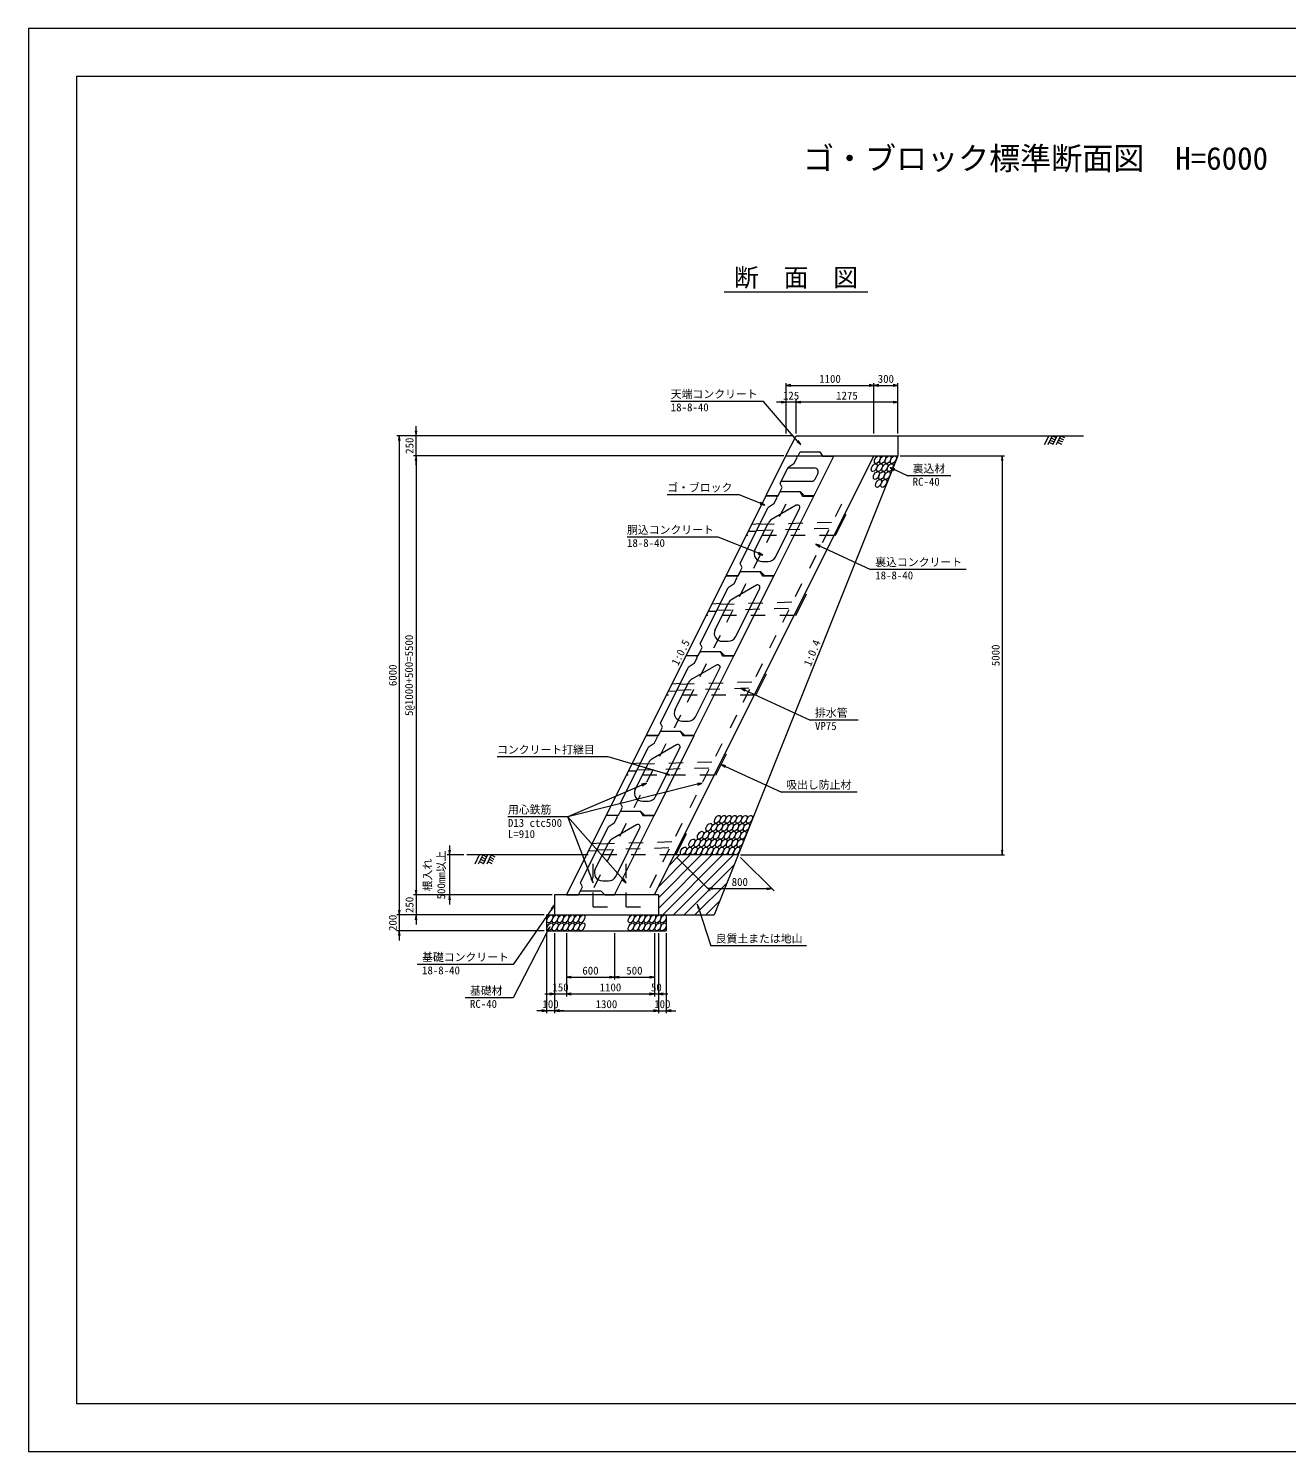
# Model space of a CAD drawing. Units: millimetres at full size, sheet at 1:30. Extents: x 0 to 25230, y 0 to 17820.
# Drawn here: x 0 to 15759, y 0 to 17820 of the extents above; entities that cross this region are included whole.
import ezdxf
from ezdxf.enums import TextEntityAlignment as Align

# ---------------------------------------------------------------- set-up
doc = ezdxf.new("R2010")
doc.units = ezdxf.units.MM
doc.header["$LTSCALE"] = 30
doc.linetypes.add('DASHED_SPACED', pattern=[12, 6, -6])
for name, color, linetype, lineweight in [('0_2', 7, 'Continuous', 13), ('D-STR-DIM', 7, 'Continuous', 13), ('D-STR-STRn', 1, 'Continuous', 13), ('D-STR-TXT', 7, 'Continuous', 13), ('D-TTL', 2, 'Continuous', 13), ('D-TTL-TXT', 7, 'Continuous', 13)]:
    doc.layers.add(name, color=color, linetype=linetype, lineweight=lineweight)
doc.styles.add('ＭＳ ゴシック', font='')
doc.styles.get('ＭＳ ゴシック').set_extended_font_data('MS Gothic')

# ---------------------------------------------------------------- blocks, each defined once
blk = doc.blocks.new('open_arrow')
at = {"color": 0, "linetype": 'Continuous', "lineweight": -2}
blk.add_lwpolyline([(7.5, 1.25), (0, 0), (7.5, -1.25)], dxfattribs=at)

msp = doc.modelspace()

# ---------------------------------------------------------------- hatches: boundary and pattern name
at = {"layer": 'D-STR-STRn'}
h = msp.add_hatch(dxfattribs=at)
h.set_pattern_fill('USER', color=2, style=0, pattern_type=2)
h.set_pattern_definition([(45, (-1200, 0), (-67.3519, 67.3519), [])])
h.paths.add_polyline_path([(8590, 6720), (8890, 7470), (8090, 7470), (7840, 6970), (7890, 6970), (7890, 6720)])

# ---------------------------------------------------------------- linework, layer by layer
at = {"layer": '0_2'}
for points in [[(7740, 8370), (7684.88, 8346.29), (6755.92, 7946.72)], [(8440, 8370), (8381.81, 8355.37), (6755.92, 7946.72)]]:
    msp.add_lwpolyline(points, dxfattribs=at)
at = {"layer": 'D-STR-DIM'}
for p, q in [((9490, 12750), (9490, 13380)), ((10590, 12750), (10590, 13380)), ((10590, 12750), (10590, 13380)), ((10890, 12750), (10890, 13380)), ((9490, 13350), (10590, 13350)), ((10590, 13350), (10890, 13350)), ((9735, 13140), (9370, 13140)), ((9490, 12750), (9490, 13170)), ((9615, 12750), (9615, 13170)), ((9615, 12750), (9615, 13170)), ((10890, 13140), (9615, 13140)), ((10890, 12750), (10890, 13170)), ((4855, 12350), (4855, 12840)), ((9585, 12720), (4615, 12720)), ((4645, 12720), (4645, 6720)), ((9585, 12720), (4825, 12720)), ((9460, 12470), (4825, 12470)), ((9460, 12470), (4825, 12470)), ((4855, 12470), (4855, 6970)), ((10920, 12470), (12226.79, 12470)), ((12196.79, 12470), (12196.79, 7470)), ((5275, 7590), (5275, 6850)), ((5455, 7470), (5245, 7470)), ((8120, 7440), (8540, 7020)), ((8920, 7470), (12226.79, 7470)), ((8920, 7440), (9340, 7020)), ((6560, 6970), (4825, 6970)), ((6560, 6970), (4825, 6970)), ((4855, 7090), (4855, 6600)), ((6560, 6970), (5245, 6970)), ((8570, 7060), (8510, 7050)), ((8570, 7040), (8510, 7050)), ((8510, 7050), (8570, 7050)), ((8570, 7050), (9250, 7050)), ((9250, 7060), (9310, 7050)), ((9250, 7040), (9310, 7050)), ((9310, 7050), (9250, 7050)), ((4645, 6840), (4645, 6400)), ((6460, 6720), (4615, 6720)), ((6460, 6720), (4615, 6720)), ((6460, 6720), (4825, 6720)), ((6460, 6520), (4615, 6520)), ((6490, 6490), (6490, 5490)), ((6590, 6490), (6590, 5490)), ((6590, 6490), (6590, 5490)), ((6590, 6490), (6590, 5700)), ((6740, 6490), (6740, 5700)), ((6740, 6490), (6740, 5700)), ((6740, 6490), (6740, 5910)), ((7340, 6490), (7340, 5910)), ((7340, 6490), (7340, 5910)), ((7840, 6490), (7840, 5700)), ((7840, 6490), (7840, 5700)), ((7840, 6490), (7840, 5910)), ((7890, 6490), (7890, 5490)), ((7890, 6490), (7890, 5490)), ((7890, 6490), (7890, 5700)), ((7990, 6490), (7990, 5490)), ((6740, 5940), (7340, 5940)), ((7340, 5940), (7840, 5940)), ((6470, 5730), (6860, 5730)), ((6740, 5730), (7840, 5730)), ((7720, 5730), (8010, 5730)), ((6710, 5520), (6370, 5520)), ((6590, 5520), (7890, 5520)), ((7770, 5520), (8110, 5520))]:
    msp.add_line(p, q, dxfattribs=at)
at = {"layer": 'D-STR-STRn'}
for p, q in [((9488.5, 12467), (9615, 12720)), ((9615, 12720), (13215, 12720)), ((9615, 12720), (10015, 12720)), ((10890, 12720), (10890, 12470.13)), ((12779.17, 12720), (12724.09, 12604.79)), ((12824.17, 12720), (12769.09, 12604.79)), ((12798.29, 12665.87), (12847.13, 12642.52)), ((12811.23, 12692.93), (12860.07, 12669.59)), ((12824.17, 12720), (12873.01, 12696.65)), ((12884.17, 12720), (12829.09, 12604.79)), ((12929.17, 12720), (12874.09, 12604.79)), ((12903.29, 12665.87), (12952.13, 12642.52)), ((12916.23, 12692.93), (12965.07, 12669.59)), ((12929.17, 12720), (12978.01, 12696.65)), ((9640.5, 12467), (9667, 12520)), ((9667, 12520), (9913, 12520)), ((9913, 12520), (9945, 12465)), ((12785.35, 12638.8), (12834.19, 12615.45)), ((12890.35, 12638.8), (12939.19, 12615.45)), ((7840, 6970), (10590, 12470)), ((10890, 12470), (8890, 7470)), ((9240, 11970), (9488.5, 12467)), ((9415, 12120), (9513.5, 12317)), ((9488.5, 12467), (9640.5, 12467)), ((9490, 12470), (10590, 12470)), ((9588.5, 12367), (9513.5, 12317)), ((9513.5, 12317), (9843.16, 12317)), ((9588.5, 12367), (9629, 12448)), ((9629, 12448), (9619.5, 12467)), ((9840, 11970), (10087.5, 12465)), ((9945, 12465), (10087.5, 12465)), ((10087.5, 12465), (10090, 12470)), ((10590, 12470), (10890, 12470)), ((9440, 12070), (9415, 12120)), ((9430, 12150), (9809.66, 12150)), ((9854.38, 12177.64), (9887.88, 12244.64)), ((8740, 10970), (9238.5, 11967)), ((9238.5, 11967), (9390.5, 11967)), ((9240, 11970), (9390, 11970)), ((9338.5, 11867), (9379, 11948)), ((9340, 10970), (9837.5, 11965)), ((9379, 11948), (9369.5, 11967)), ((9390, 11970), (9440, 12070)), ((9390.5, 11967), (9417, 12020)), ((9415, 12020), (9668, 12020)), ((9417, 12020), (9663, 12020)), ((9663, 12020), (9695, 11965)), ((9668, 12020), (9718, 11970)), ((9695, 11965), (9837.5, 11965)), ((9718, 11970), (9840, 11970)), ((8915, 11120), (9263.5, 11817)), ((9338.5, 11867), (9263.5, 11817)), ((9617.75, 11848.55), (9308.51, 11670.02)), ((9355.64, 11201.28), (9659.58, 11809.16)), ((9100.36, 11290.72), (9269.07, 11628.14)), ((8890, 10970), (8940, 11070)), ((8940, 11070), (8915, 11120)), ((9189.8, 11146), (9266.2, 11146)), ((8240, 9970), (8738.5, 10967)), ((8738.5, 10967), (8890.5, 10967)), ((8740, 10970), (8890, 10970)), ((8838.5, 10867), (8879, 10948)), ((8840, 9970), (9337.5, 10965)), ((8879, 10948), (8869.5, 10967)), ((8890.5, 10967), (8917, 11020)), ((8915, 11020), (9168, 11020)), ((8917, 11020), (9163, 11020)), ((9163, 11020), (9195, 10965)), ((9168, 11020), (9218, 10970)), ((9195, 10965), (9337.5, 10965)), ((9218, 10970), (9340, 10970)), ((8415, 10120), (8763.5, 10817)), ((8838.5, 10867), (8763.5, 10817)), ((9117.75, 10848.55), (8808.51, 10670.02)), ((8855.64, 10201.28), (9159.58, 10809.16)), ((8600.36, 10290.72), (8769.07, 10628.14)), ((8390, 9970), (8440, 10070)), ((8390.5, 9967), (8417, 10020)), ((8440, 10070), (8415, 10120)), ((8415, 10020), (8668, 10020)), ((8417, 10020), (8663, 10020)), ((8663, 10020), (8695, 9965)), ((8668, 10020), (8718, 9970)), ((8689.8, 10146), (8766.2, 10146)), ((7740, 8970), (8238.5, 9967)), ((7915, 9120), (8263.5, 9817)), ((8238.5, 9967), (8390.5, 9967)), ((8240, 9970), (8390, 9970)), ((8338.5, 9867), (8263.5, 9817)), ((8617.75, 9848.55), (8308.51, 9670.02)), ((8338.5, 9867), (8379, 9948)), ((8340, 8970), (8837.5, 9965)), ((8355.64, 9201.28), (8659.58, 9809.16)), ((8379, 9948), (8369.5, 9967)), ((8695, 9965), (8837.5, 9965)), ((8718, 9970), (8840, 9970)), ((8100.36, 9290.72), (8269.07, 9628.14)), ((7940, 9070), (7915, 9120)), ((8189.8, 9146), (8266.2, 9146)), ((7240, 7970), (7738.5, 8967)), ((7738.5, 8967), (7890.5, 8967)), ((7740, 8970), (7890, 8970)), ((7838.5, 8867), (7879, 8948)), ((7840, 7970), (8337.5, 8965)), ((7879, 8948), (7869.5, 8967)), ((7890, 8970), (7940, 9070)), ((7890.5, 8967), (7917, 9020)), ((7915, 9020), (8168, 9020)), ((7917, 9020), (8163, 9020)), ((8163, 9020), (8195, 8965)), ((8168, 9020), (8218, 8970)), ((8195, 8965), (8337.5, 8965)), ((8218, 8970), (8340, 8970)), ((7415, 8120), (7763.5, 8817)), ((7838.5, 8867), (7763.5, 8817)), ((8117.75, 8848.55), (7808.51, 8670.02)), ((7855.64, 8201.28), (8159.58, 8809.16)), ((7600.36, 8290.72), (7769.07, 8628.14)), ((7390, 7970), (7440, 8070)), ((7390.5, 7967), (7417, 8020)), ((7440, 8070), (7415, 8120)), ((7415, 8020), (7668, 8020)), ((7417, 8020), (7663, 8020)), ((7663, 8020), (7695, 7965)), ((7668, 8020), (7718, 7970)), ((7689.8, 8146), (7766.2, 8146)), ((6740, 6970), (7238.5, 7967)), ((7238.5, 7967), (7390.5, 7967)), ((7240, 7970), (7390, 7970)), ((7338.5, 7867), (7263.5, 7817)), ((7617.75, 7848.55), (7308.51, 7670.02)), ((7338.5, 7867), (7379, 7948)), ((7340, 6970), (7837.5, 7965)), ((7379, 7948), (7369.5, 7967)), ((7695, 7965), (7837.5, 7965)), ((7718, 7970), (7840, 7970)), ((6915, 7120), (7263.5, 7817)), ((7355.64, 7201.28), (7659.58, 7809.16)), ((7100.36, 7290.72), (7269.07, 7628.14)), ((6990, 7470), (5490, 7470)), ((5645, 7470), (5589.92, 7354.79)), ((5690, 7470), (5634.92, 7354.79)), ((5651.18, 7388.8), (5700.02, 7365.45)), ((5664.12, 7415.87), (5712.96, 7392.52)), ((5677.06, 7442.93), (5725.9, 7419.59)), ((5690, 7470), (5738.84, 7446.65)), ((5750, 7470), (5694.92, 7354.79)), ((5795, 7470), (5739.92, 7354.79)), ((5756.18, 7388.8), (5805.02, 7365.45)), ((5769.12, 7415.87), (5817.96, 7392.52)), ((5782.06, 7442.93), (5830.9, 7419.59)), ((5795, 7470), (5843.84, 7446.65)), ((8890, 7470), (8090, 7470)), ((8890, 7470), (8590, 6720)), ((7189.8, 7146), (7266.2, 7146)), ((7890, 6970), (6590, 6970)), ((6590, 6970), (6590, 6720)), ((6740, 6970), (6890, 6970)), ((6890, 6970), (6940, 7070)), ((6940, 7070), (6915, 7120)), ((6915, 7020), (7168, 7020)), ((7168, 7020), (7218, 6970)), ((7218, 6970), (7340, 6970)), ((7890, 6970), (7890, 6720)), ((6490, 6720), (6490, 6520)), ((6490, 6720), (7890, 6720)), ((7890, 6720), (8590, 6720)), ((7990, 6720), (7990, 6520)), ((6490, 6520), (7990, 6520))]:
    msp.add_line(p, q, dxfattribs=at)
at = {"layer": 'D-STR-STRn', "linetype": 'DASHED_SPACED'}
for p, q in [((9086.52, 11063.04), (9493.48, 11876.96)), ((9786.52, 11063.04), (10193.48, 11876.96)), ((9062.34, 11614.69), (9166.51, 11623.02)), ((10090, 11470), (8990, 11470)), ((9017.66, 11525.31), (9116.54, 11523.07)), ((8586.52, 10063.04), (8993.48, 10876.96)), ((9286.52, 10063.04), (9693.48, 10876.96)), ((8517.66, 10525.31), (8616.54, 10523.07)), ((8562.34, 10614.69), (8666.51, 10623.02)), ((9590, 10470), (8490, 10470)), ((8092.54, 9063.04), (8499.51, 9876.96)), ((8792.54, 9063.04), (9199.51, 9876.96)), ((8062.35, 9614.69), (8166.51, 9623.02)), ((9096.02, 9470), (7996.02, 9470)), ((8017.65, 9525.31), (8116.54, 9523.07)), ((7586.52, 8063.04), (7993.48, 8876.96)), ((8286.52, 8063.04), (8693.48, 8876.96)), ((7562.35, 8614.69), (7666.51, 8623.02)), ((8590, 8470), (7490, 8470)), ((7517.65, 8525.31), (7616.54, 8523.07)), ((7086.52, 7063.04), (7493.48, 7876.96)), ((7786.52, 7063.04), (8193.48, 7876.96)), ((7017.65, 7525.31), (7116.54, 7523.07)), ((7062.35, 7614.69), (7166.51, 7623.02)), ((8090, 7470), (6990, 7470)), ((7075, 6820), (7075, 7425)), ((7485, 6820), (7485, 7425)), ((7075, 6820), (7380, 6820)), ((7485, 6820), (7790, 6820))]:
    msp.add_line(p, q, dxfattribs=at)
at = {"layer": 'D-STR-STRn', "color": 2, "linetype": 'DASHED_SPACED'}
for p, q in [((9160.57, 11611.13), (10175.79, 11641.59)), ((9122.48, 11534.96), (10137.71, 11565.41)), ((8622.48, 10534.96), (9637.71, 10565.41)), ((8660.57, 10611.13), (9675.79, 10641.59)), ((8160.57, 9611.13), (9175.79, 9641.59)), ((8122.48, 9534.96), (9137.71, 9565.41)), ((7622.48, 8534.96), (8637.71, 8565.41)), ((7660.57, 8611.13), (8675.79, 8641.59)), ((7122.48, 7534.96), (8137.71, 7565.41)), ((7160.57, 7611.13), (8175.79, 7641.59))]:
    msp.add_line(p, q, dxfattribs=at)
at = {"layer": 'D-STR-STRn', "color": 2}
for p, q in [((10110.1, 11469.95), (10244.26, 11738.28)), ((9610.1, 10469.95), (9744.26, 10738.28)), ((9110.1, 9469.95), (9244.26, 9738.28)), ((8610.1, 8469.95), (8744.26, 8738.28)), ((8110.1, 7469.95), (8244.26, 7738.28))]:
    msp.add_line(p, q, dxfattribs=at)
at = {"layer": 'D-STR-STRn'}
for centre, radius, start, end in [((9843.16, 12267), 50, 333.43495, 90), ((9809.66, 12200), 50, 270, 333.43495), ((9632.75, 11822.57), 30, 333.43495, 120), ((9358.51, 11583.41), 100, 120, 153.43495), ((9189.8, 11246), 100, 153.43495, 270), ((9266.2, 11246), 100, 270, 333.43495), ((9132.75, 10822.57), 30, 333.43495, 120), ((8858.51, 10583.41), 100, 120, 153.43495), ((8689.8, 10246), 100, 153.43495, 270), ((8766.2, 10246), 100, 270, 333.43495), ((8632.75, 9822.57), 30, 333.43495, 120), ((8358.51, 9583.41), 100, 120, 153.43495), ((8189.8, 9246), 100, 153.43495, 270), ((8266.2, 9246), 100, 270, 333.43495), ((8132.75, 8822.57), 30, 333.43495, 120), ((7858.51, 8583.41), 100, 120, 153.43495), ((7689.8, 8246), 100, 153.43495, 270), ((7766.2, 8246), 100, 270, 333.43495), ((7632.75, 7822.57), 30, 333.43495, 120), ((7358.51, 7583.41), 100, 120, 153.43495), ((7189.8, 7246), 100, 153.43495, 270), ((7266.2, 7246), 100, 270, 333.43495)]:
    msp.add_arc(centre, radius, start, end, dxfattribs=at)
at = {"layer": 'D-STR-STRn', "color": 2}
for centre in [(10633, 12420), (10700, 12420), (10767, 12420), (10834, 12420), (10593.4, 12321), (10660.4, 12321), (10727.4, 12321), (10794.4, 12321), (10620.8, 12222), (10648.2, 12123), (10687.8, 12222), (10715.2, 12123), (10754.8, 12222), (8523.3, 7817), (8590.3, 7817), (8629.9, 7916), (8657.3, 7817), (8696.9, 7916), (8724.3, 7817), (8763.9, 7916), (8791.3, 7817), (8830.9, 7916), (8858.3, 7817), (8897.9, 7916), (8925.3, 7817), (8964.9, 7916), (8992.3, 7817), (9031.9, 7916), (8310.1, 7619), (8377.1, 7619), (8416.7, 7718), (8444.1, 7619), (8483.7, 7718), (8511.1, 7619), (8550.7, 7718), (8578.1, 7619), (8617.7, 7718), (8645.1, 7619), (8684.7, 7718), (8712.1, 7619), (8751.7, 7718), (8779.1, 7619), (8818.7, 7718), (8846.1, 7619), (8885.7, 7718), (8913.1, 7619), (8952.7, 7718), (8203.5, 7520), (8270.5, 7520), (8337.5, 7520), (8404.5, 7520), (8471.5, 7520), (8538.5, 7520), (8605.5, 7520), (8672.5, 7520), (8739.5, 7520), (8806.5, 7520), (8873.5, 7520), (6530.24, 6670), (6530.24, 6570), (6597.24, 6670), (6597.24, 6570), (6664.24, 6670), (6664.24, 6570), (6731.24, 6670), (6731.24, 6570), (6798.24, 6670), (6798.24, 6570), (6865.24, 6670), (6865.24, 6570), (6932.24, 6670), (6932.24, 6570), (7550.24, 6670), (7550.24, 6570), (7617.24, 6670), (7617.24, 6570), (7684.24, 6670), (7684.24, 6570), (7751.24, 6670), (7751.24, 6570), (7818.24, 6670), (7818.24, 6570), (7885.24, 6670), (7885.24, 6570), (7952.24, 6670), (7952.24, 6570)]:
    msp.add_ellipse(centre, major_axis=(-27.22, -47.15), ratio=0.545455, dxfattribs=at)
at = {"layer": 'D-STR-TXT'}
for p, q in [((9205.94, 13150.67), (8045.94, 13150.67)), ((11555.47, 12218.22), (11015.47, 12218.22)), ((8901.91, 11980.12), (8001.91, 11980.12)), ((8637.39, 11451.13), (7497.39, 11451.13)), ((11746.61, 11046.08), (10546.61, 11046.08)), ((10391.94, 9159.41), (9791.94, 9159.41)), ((7259.48, 8698.01), (5869.48, 8698.01)), ((10381.24, 8257.66), (9431.24, 8257.66)), ((6755.92, 7946.72), (6005.92, 7946.72)), ((9747.83, 6332.05), (8547.83, 6332.05)), ((6070, 6100), (4870, 6100)), ((6070, 5680), (5470, 5680))]:
    msp.add_line(p, q, dxfattribs=at)
for points in [[(9673.57, 12608.5), (9634.38, 12653.94), (9205.94, 13150.67)], [(10792.67, 12320.59), (10847.19, 12295.54), (11015.47, 12218.22)], [(9222.98, 11851.64), (9167.28, 11873.93), (8901.91, 11980.12)], [(9200.41, 11225.83), (9144.7, 11248.12), (8637.39, 11451.13)], [(9861.55, 11360.84), (9916.07, 11335.79), (10546.61, 11046.08)], [(8922.36, 9558.95), (8976.88, 9533.9), (9791.94, 9159.41)], [(8040, 8470), (7982.41, 8486.82), (7259.48, 8698.01)], [(8677.18, 8604.11), (8731.7, 8579.06), (9431.24, 8257.66)], [(7075, 7122.5), (7053.34, 7178.45), (6755.92, 7946.72)], [(7485, 7122.5), (7445.25, 7167.44), (6755.92, 7946.72)], [(6590, 6845), (6555.66, 6795.8), (6070, 6100)], [(8377.88, 6853.99), (8396.46, 6796.94), (8547.83, 6332.05)], [(6530.24, 6570), (6502.68, 6516.7), (6070, 5680)]]:
    msp.add_lwpolyline(points, dxfattribs=at)
at = {"layer": 'D-TTL'}
for points in [[(0, 0), (25230, 0), (25230, 17820), (0, 17820)], [(600, 600), (24630, 600), (24630, 17220), (600, 17220)]]:
    msp.add_lwpolyline(points, close=True, dxfattribs=at)
at = {"layer": 'D-TTL-TXT'}
msp.add_line((8715, 14520), (10515, 14520), dxfattribs=at)

# ---------------------------------------------------------------- block references
at = {"layer": '0_2', "xscale": 8, "yscale": 8}
for p, rotation in [((7740, 8370), 203.3), ((8440, 8370), 194.1)]:
    msp.add_blockref('open_arrow', p, dxfattribs=dict(at, rotation=rotation))
at = {"layer": 'D-STR-DIM', "xscale": 8, "yscale": 8}
for p in [(9490, 13350), (10590, 13350), (9615, 13140), (9615, 13140), (6740, 5940), (7340, 5940), (6740, 5730), (6740, 5730), (7890, 5730), (6590, 5520), (6590, 5520), (7990, 5520)]:
    msp.add_blockref('open_arrow', p, dxfattribs=at)
for p, rotation in [((10590, 13350), 180), ((10890, 13350), 180), ((9490, 13140), 180), ((10890, 13140), 180), ((4645, 12720), 270), ((4855, 12720), 90), ((4855, 12470), 270), ((4855, 12470), 270), ((12196.79, 12470), 270), ((5275, 7470), 90), ((12196.79, 7470), 90), ((4855, 6970), 90), ((4855, 6970), 90), ((5275, 6970), 270), ((4645, 6720), 90), ((4645, 6720), 90), ((4855, 6720), 270), ((4645, 6520), 270), ((7340, 5940), 180), ((7840, 5940), 180), ((6590, 5730), 180), ((7840, 5730), 180), ((7840, 5730), 180), ((6490, 5520), 180), ((7890, 5520), 180), ((7890, 5520), 180)]:
    msp.add_blockref('open_arrow', p, dxfattribs=dict(at, rotation=rotation))
at = {"layer": 'D-STR-TXT', "xscale": 8, "yscale": 8}
for p, rotation in [((9673.57, 12608.5), 130.8), ((10792.67, 12320.59), 335.3), ((9222.98, 11851.64), 158.2), ((9200.41, 11225.83), 158.2), ((9861.55, 11360.84), 335.3), ((8922.36, 9558.95), 335.3), ((8677.18, 8604.11), 335.3), ((8040, 8470), 163.7), ((7075, 7122.5), 111.2), ((7485, 7122.5), 131.5), ((6590, 6845), 235.1), ((8377.88, 6853.99), 288), ((6530.24, 6570), 242.7)]:
    msp.add_blockref('open_arrow', p, dxfattribs=dict(at, rotation=rotation))

# ---------------------------------------------------------------- texts
at = {"layer": 'D-STR-DIM', "style": 'ＭＳ ゴシック'}
for s, p in [('1100', (10040, 13432.5)), ('300', (10740, 13432.5)), ('125', (9552.5, 13222.5)), ('1275', (10252.5, 13222.5)), ('800', (8910, 7132.5)), ('600', (7040, 6022.5)), ('500', (7590, 6022.5)), ('150', (6665, 5812.5)), ('1100', (7290, 5812.5)), ('50', (7865, 5812.5)), ('100', (6540, 5602.5)), ('1300', (7240, 5602.5)), ('100', (7940, 5602.5))]:
    msp.add_text(s, height=99.69, dxfattribs=at).set_placement(p, align=Align.MIDDLE_CENTER)
for s, p in [('250', (4772.5, 12595)), ('5@1000+500=5500', (4766.9, 9720)), ('5000', (12114.29, 9970)), ('6000', (4562.5, 9720)), ('250', (4772.5, 6845)), ('200', (4562.5, 6620))]:
    msp.add_text(s, height=99.69, rotation=90, dxfattribs=at).set_placement(p, align=Align.MIDDLE_CENTER)
for s, p in [('500mm以上', (5250.31, 6914.06)), ('根入れ', (5079.68, 7016.04))]:
    msp.add_text(s, height=99.69, rotation=90, dxfattribs=at).set_placement(p, align=Align.BOTTOM_LEFT)
at = {"layer": 'D-STR-TXT', "style": 'ＭＳ ゴシック'}
for s, p in [('天端コンクリート', (8045.94, 13161.55)), ('18-8-40', (8045.94, 12996.55)), ('裏込材', (11075.47, 12229.1)), ('ゴ・ブロック', (8001.91, 11991)), ('RC-40', (11075.47, 12064.1)), ('胴込コンクリート', (7497.39, 11462.01)), ('18-8-40', (7497.39, 11297.01)), ('裏込コンクリート', (10606.61, 11056.96)), ('18-8-40', (10606.61, 10891.96)), ('排水管', (9851.94, 9170.3)), ('VP75', (9851.94, 9005.3)), ('コンクリート打継目', (5869.48, 8708.89)), ('吸出し防止材', (9491.24, 8268.54)), ('用心鉄筋', (6005.92, 7957.6)), ('D13 ctc500', (6005.92, 7792.6)), ('L=910', (6005.92, 7652.6)), ('良質土または地山', (8607.83, 6342.93)), ('基礎コンクリート', (4930, 6110.88)), ('18-8-40', (4930, 5945.88)), ('基礎材', (5530, 5690.88)), ('RC-40', (5530, 5525.88))]:
    msp.add_text(s, height=99.69, dxfattribs=at).set_placement(p, align=Align.BOTTOM_LEFT)
for s, rotation, p in [('1:0.5', 63.435, (8240, 9970)), ('1:0.4', 68.199, (9890, 9970))]:
    msp.add_text(s, height=99.69, rotation=rotation, dxfattribs=at).set_placement(p, align=Align.BOTTOM_CENTER)
at = {"layer": 'D-TTL-TXT', "style": 'ＭＳ ゴシック'}
for s, height, p in [('ゴ・ブロック標準断面図\u3000H=6000', 284.8, (12615, 15965.38)), ('断\u3000面\u3000図', 227.9, (9615, 14520))]:
    msp.add_text(s, height=height, dxfattribs=at).set_placement(p, align=Align.BOTTOM_CENTER)

doc.saveas('drawing.dxf')
